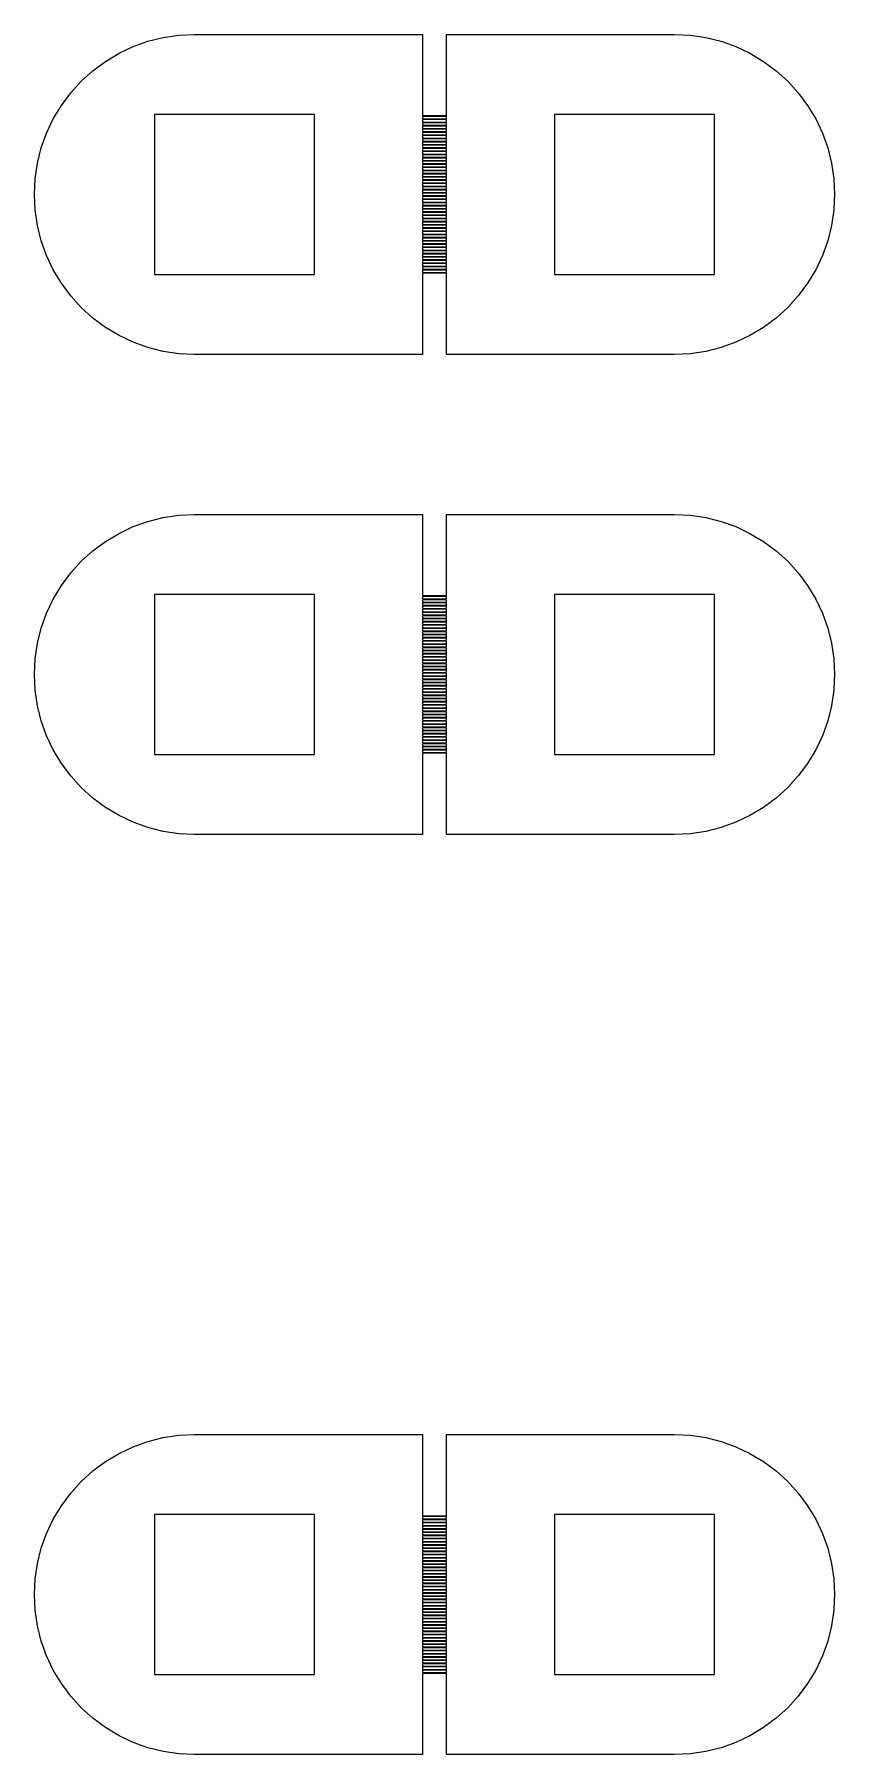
# Model space of a CAD drawing. Extents: x -16 to 83, y -18 to 83.
# Drawn here: x 36 to 46, y 7 to 28.5 of the extents above; entities that cross this region are included whole.
import ezdxf

# ---------------------------------------------------------------- set-up
doc = ezdxf.new("R2010")
doc.units = 0

msp = doc.modelspace()

# ---------------------------------------------------------------- linework, layer by layer
for p, q in [((37.2346, 28.3477), (37.4194, 28.4139)), ((37.4194, 28.4139), (37.6098, 28.4616)), ((37.6098, 28.4616), (37.804, 28.4904)), ((37.804, 28.4904), (38, 28.5)), ((38, 28.5), (40.85, 28.5)), ((40.85, 28.5), (40.85, 27.485)), ((41.15, 27.485), (41.15, 28.5)), ((41.15, 28.5), (44, 28.5)), ((44, 28.5), (44.196, 28.4904)), ((44.196, 28.4904), (44.3902, 28.4616)), ((44.3902, 28.4616), (44.5806, 28.4139)), ((44.5806, 28.4139), (44.7654, 28.3477)), ((36.8889, 28.1629), (37.0572, 28.2638)), ((37.0572, 28.2638), (37.2346, 28.3477)), ((44.7654, 28.3477), (44.9428, 28.2638)), ((44.9428, 28.2638), (45.1111, 28.1629)), ((36.5858, 27.9142), (36.7312, 28.046)), ((36.7312, 28.046), (36.8889, 28.1629)), ((45.1111, 28.1629), (45.2688, 28.046)), ((45.2688, 28.046), (45.4142, 27.9142)), ((36.3371, 27.6111), (36.454, 27.7688)), ((36.454, 27.7688), (36.5858, 27.9142)), ((45.4142, 27.9142), (45.546, 27.7688)), ((45.546, 27.7688), (45.6629, 27.6111)), ((36.2362, 27.4428), (36.3371, 27.6111)), ((45.6629, 27.6111), (45.7638, 27.4428)), ((36.1523, 27.2654), (36.2362, 27.4428)), ((39.5, 27.5), (37.5, 27.5)), ((37.5, 27.5), (37.5, 25.5)), ((39.5, 25.5), (39.5, 27.5)), ((40.85, 27.485), (41.15, 27.485)), ((41.15, 27.475), (40.85, 27.475)), ((40.85, 27.475), (40.85, 27.445)), ((40.85, 27.445), (41.15, 27.445)), ((41.15, 27.435), (40.85, 27.435)), ((40.85, 27.435), (40.85, 27.405)), ((40.85, 27.405), (41.15, 27.405)), ((41.15, 27.395), (40.85, 27.395)), ((40.85, 27.395), (40.85, 27.365)), ((40.85, 27.365), (41.15, 27.365)), ((41.15, 27.355), (40.85, 27.355)), ((40.85, 27.355), (40.85, 27.325)), ((40.85, 27.325), (41.15, 27.325)), ((41.15, 27.315), (40.85, 27.315)), ((40.85, 27.315), (40.85, 27.285)), ((41.15, 27.445), (41.15, 27.475)), ((41.15, 27.405), (41.15, 27.435)), ((41.15, 27.365), (41.15, 27.395)), ((41.15, 27.325), (41.15, 27.355)), ((41.15, 27.285), (41.15, 27.315)), ((44.5, 27.5), (42.5, 27.5)), ((42.5, 27.5), (42.5, 25.5)), ((44.5, 25.5), (44.5, 27.5)), ((45.7638, 27.4428), (45.8477, 27.2654)), ((36.0861, 27.0806), (36.1523, 27.2654)), ((40.85, 27.285), (41.15, 27.285)), ((41.15, 27.275), (40.85, 27.275)), ((40.85, 27.275), (40.85, 27.245)), ((40.85, 27.245), (41.15, 27.245)), ((41.15, 27.235), (40.85, 27.235)), ((40.85, 27.235), (40.85, 27.205)), ((40.85, 27.205), (41.15, 27.205)), ((41.15, 27.195), (40.85, 27.195)), ((40.85, 27.195), (40.85, 27.165)), ((40.85, 27.165), (41.15, 27.165)), ((41.15, 27.155), (40.85, 27.155)), ((40.85, 27.155), (40.85, 27.125)), ((40.85, 27.125), (41.15, 27.125)), ((41.15, 27.115), (40.85, 27.115)), ((40.85, 27.115), (40.85, 27.085)), ((41.15, 27.245), (41.15, 27.275)), ((41.15, 27.205), (41.15, 27.235)), ((41.15, 27.165), (41.15, 27.195)), ((41.15, 27.125), (41.15, 27.155)), ((41.15, 27.085), (41.15, 27.115)), ((45.8477, 27.2654), (45.9139, 27.0806)), ((36.0096, 26.696), (36.0384, 26.8902)), ((36.0384, 26.8902), (36.0861, 27.0806)), ((40.85, 27.085), (41.15, 27.085)), ((41.15, 27.075), (40.85, 27.075)), ((40.85, 27.075), (40.85, 27.045)), ((40.85, 27.045), (41.15, 27.045)), ((41.15, 27.035), (40.85, 27.035)), ((40.85, 27.035), (40.85, 27.005)), ((40.85, 27.005), (41.15, 27.005)), ((41.15, 26.995), (40.85, 26.995)), ((40.85, 26.995), (40.85, 26.965)), ((40.85, 26.965), (41.15, 26.965)), ((41.15, 26.955), (40.85, 26.955)), ((40.85, 26.955), (40.85, 26.925)), ((40.85, 26.925), (41.15, 26.925)), ((41.15, 26.915), (40.85, 26.915)), ((40.85, 26.915), (40.85, 26.885)), ((40.85, 26.885), (41.15, 26.885)), ((41.15, 26.875), (40.85, 26.875)), ((40.85, 26.875), (40.85, 26.845)), ((41.15, 27.045), (41.15, 27.075)), ((41.15, 27.005), (41.15, 27.035)), ((41.15, 26.965), (41.15, 26.995)), ((41.15, 26.925), (41.15, 26.955)), ((41.15, 26.885), (41.15, 26.915)), ((41.15, 26.845), (41.15, 26.875)), ((45.9139, 27.0806), (45.9616, 26.8902)), ((45.9616, 26.8902), (45.9904, 26.696)), ((36, 26.5), (36.0096, 26.696)), ((40.85, 26.845), (41.15, 26.845)), ((41.15, 26.835), (40.85, 26.835)), ((40.85, 26.835), (40.85, 26.805)), ((40.85, 26.805), (41.15, 26.805)), ((41.15, 26.795), (40.85, 26.795)), ((40.85, 26.795), (40.85, 26.765)), ((40.85, 26.765), (41.15, 26.765)), ((41.15, 26.755), (40.85, 26.755)), ((40.85, 26.755), (40.85, 26.725)), ((40.85, 26.725), (41.15, 26.725)), ((41.15, 26.715), (40.85, 26.715)), ((40.85, 26.715), (40.85, 26.685)), ((40.85, 26.685), (41.15, 26.685)), ((41.15, 26.675), (40.85, 26.675)), ((40.85, 26.675), (40.85, 26.645)), ((41.15, 26.805), (41.15, 26.835)), ((41.15, 26.765), (41.15, 26.795)), ((41.15, 26.725), (41.15, 26.755)), ((41.15, 26.685), (41.15, 26.715)), ((41.15, 26.645), (41.15, 26.675)), ((45.9904, 26.696), (46, 26.5)), ((36.0096, 26.304), (36, 26.5)), ((40.85, 26.645), (41.15, 26.645)), ((41.15, 26.635), (40.85, 26.635)), ((40.85, 26.635), (40.85, 26.605)), ((40.85, 26.605), (41.15, 26.605)), ((41.15, 26.595), (40.85, 26.595)), ((40.85, 26.595), (40.85, 26.565)), ((40.85, 26.565), (41.15, 26.565)), ((41.15, 26.555), (40.85, 26.555)), ((40.85, 26.555), (40.85, 26.525)), ((40.85, 26.525), (41.15, 26.525)), ((41.15, 26.515), (40.85, 26.515)), ((40.85, 26.515), (40.85, 26.485)), ((40.85, 26.485), (41.15, 26.485)), ((41.15, 26.475), (40.85, 26.475)), ((40.85, 26.475), (40.85, 26.445)), ((40.85, 26.445), (41.15, 26.445)), ((41.15, 26.605), (41.15, 26.635)), ((41.15, 26.565), (41.15, 26.595)), ((41.15, 26.525), (41.15, 26.555)), ((41.15, 26.485), (41.15, 26.515)), ((41.15, 26.445), (41.15, 26.475)), ((46, 26.5), (45.9904, 26.304)), ((36.0384, 26.1098), (36.0096, 26.304)), ((41.15, 26.435), (40.85, 26.435)), ((40.85, 26.435), (40.85, 26.405)), ((40.85, 26.405), (41.15, 26.405)), ((41.15, 26.395), (40.85, 26.395)), ((40.85, 26.395), (40.85, 26.365)), ((40.85, 26.365), (41.15, 26.365)), ((41.15, 26.355), (40.85, 26.355)), ((40.85, 26.355), (40.85, 26.325)), ((40.85, 26.325), (41.15, 26.325)), ((41.15, 26.315), (40.85, 26.315)), ((40.85, 26.315), (40.85, 26.285)), ((40.85, 26.285), (41.15, 26.285)), ((41.15, 26.275), (40.85, 26.275)), ((40.85, 26.275), (40.85, 26.245)), ((40.85, 26.245), (41.15, 26.245)), ((41.15, 26.235), (40.85, 26.235)), ((40.85, 26.235), (40.85, 26.205)), ((41.15, 26.405), (41.15, 26.435)), ((41.15, 26.365), (41.15, 26.395)), ((41.15, 26.325), (41.15, 26.355)), ((41.15, 26.285), (41.15, 26.315)), ((41.15, 26.245), (41.15, 26.275)), ((41.15, 26.205), (41.15, 26.235)), ((45.9904, 26.304), (45.9616, 26.1098)), ((36.0861, 25.9194), (36.0384, 26.1098)), ((40.85, 26.205), (41.15, 26.205)), ((41.15, 26.195), (40.85, 26.195)), ((40.85, 26.195), (40.85, 26.165)), ((40.85, 26.165), (41.15, 26.165)), ((41.15, 26.155), (40.85, 26.155)), ((40.85, 26.155), (40.85, 26.125)), ((40.85, 26.125), (41.15, 26.125)), ((41.15, 26.115), (40.85, 26.115)), ((40.85, 26.115), (40.85, 26.085)), ((40.85, 26.085), (41.15, 26.085)), ((41.15, 26.075), (40.85, 26.075)), ((40.85, 26.075), (40.85, 26.045)), ((40.85, 26.045), (41.15, 26.045)), ((41.15, 26.035), (40.85, 26.035)), ((40.85, 26.035), (40.85, 26.005)), ((41.15, 26.165), (41.15, 26.195)), ((41.15, 26.125), (41.15, 26.155)), ((41.15, 26.085), (41.15, 26.115)), ((41.15, 26.045), (41.15, 26.075)), ((41.15, 26.005), (41.15, 26.035)), ((45.9616, 26.1098), (45.9139, 25.9194)), ((36.1523, 25.7346), (36.0861, 25.9194)), ((40.85, 26.005), (41.15, 26.005)), ((41.15, 25.995), (40.85, 25.995)), ((40.85, 25.995), (40.85, 25.965)), ((40.85, 25.965), (41.15, 25.965)), ((41.15, 25.955), (40.85, 25.955)), ((40.85, 25.955), (40.85, 25.925)), ((40.85, 25.925), (41.15, 25.925)), ((41.15, 25.915), (40.85, 25.915)), ((40.85, 25.915), (40.85, 25.885)), ((40.85, 25.885), (41.15, 25.885)), ((41.15, 25.875), (40.85, 25.875)), ((40.85, 25.875), (40.85, 25.845)), ((40.85, 25.845), (41.15, 25.845)), ((41.15, 25.835), (40.85, 25.835)), ((40.85, 25.835), (40.85, 25.805)), ((40.85, 25.805), (41.15, 25.805)), ((41.15, 25.965), (41.15, 25.995)), ((41.15, 25.925), (41.15, 25.955)), ((41.15, 25.885), (41.15, 25.915)), ((41.15, 25.845), (41.15, 25.875)), ((41.15, 25.805), (41.15, 25.835)), ((45.9139, 25.9194), (45.8477, 25.7346)), ((36.2362, 25.5572), (36.1523, 25.7346)), ((41.15, 25.795), (40.85, 25.795)), ((40.85, 25.795), (40.85, 25.765)), ((40.85, 25.765), (41.15, 25.765)), ((41.15, 25.755), (40.85, 25.755)), ((40.85, 25.755), (40.85, 25.725)), ((40.85, 25.725), (41.15, 25.725)), ((41.15, 25.715), (40.85, 25.715)), ((40.85, 25.715), (40.85, 25.685)), ((40.85, 25.685), (41.15, 25.685)), ((41.15, 25.675), (40.85, 25.675)), ((40.85, 25.675), (40.85, 25.645)), ((40.85, 25.645), (41.15, 25.645)), ((41.15, 25.635), (40.85, 25.635)), ((40.85, 25.635), (40.85, 25.605)), ((40.85, 25.605), (41.15, 25.605)), ((41.15, 25.595), (40.85, 25.595)), ((40.85, 25.595), (40.85, 25.565)), ((41.15, 25.765), (41.15, 25.795)), ((41.15, 25.725), (41.15, 25.755)), ((41.15, 25.685), (41.15, 25.715)), ((41.15, 25.645), (41.15, 25.675)), ((41.15, 25.605), (41.15, 25.635)), ((41.15, 25.565), (41.15, 25.595)), ((45.8477, 25.7346), (45.7638, 25.5572)), ((36.3371, 25.3889), (36.2362, 25.5572)), ((36.454, 25.2312), (36.3371, 25.3889)), ((37.5, 25.5), (39.5, 25.5)), ((40.85, 25.565), (41.15, 25.565)), ((41.15, 25.555), (40.85, 25.555)), ((40.85, 25.555), (40.85, 25.525)), ((40.85, 25.525), (41.15, 25.525)), ((41.15, 25.515), (40.85, 25.515)), ((40.85, 25.515), (40.85, 24.5)), ((41.15, 25.525), (41.15, 25.555)), ((41.15, 24.5), (41.15, 25.515)), ((42.5, 25.5), (44.5, 25.5)), ((45.6629, 25.3889), (45.546, 25.2312)), ((45.7638, 25.5572), (45.6629, 25.3889)), ((36.5858, 25.0858), (36.454, 25.2312)), ((45.546, 25.2312), (45.4142, 25.0858)), ((36.7312, 24.954), (36.5858, 25.0858)), ((36.8889, 24.8371), (36.7312, 24.954)), ((45.2688, 24.954), (45.1111, 24.8371)), ((45.4142, 25.0858), (45.2688, 24.954)), ((37.0572, 24.7362), (36.8889, 24.8371)), ((37.2346, 24.6523), (37.0572, 24.7362)), ((44.9428, 24.7362), (44.7654, 24.6523)), ((45.1111, 24.8371), (44.9428, 24.7362)), ((37.4194, 24.5861), (37.2346, 24.6523)), ((37.6098, 24.5384), (37.4194, 24.5861)), ((37.804, 24.5096), (37.6098, 24.5384)), ((44.3902, 24.5384), (44.196, 24.5096)), ((44.5806, 24.5861), (44.3902, 24.5384)), ((44.7654, 24.6523), (44.5806, 24.5861)), ((38, 24.5), (37.804, 24.5096)), ((40.85, 24.5), (38, 24.5)), ((44, 24.5), (41.15, 24.5)), ((44.196, 24.5096), (44, 24.5)), ((37.2346, 22.3477), (37.4194, 22.4139)), ((37.4194, 22.4139), (37.6098, 22.4616)), ((37.6098, 22.4616), (37.804, 22.4904)), ((37.804, 22.4904), (38, 22.5)), ((38, 22.5), (40.85, 22.5)), ((40.85, 22.5), (40.85, 21.485)), ((41.15, 21.485), (41.15, 22.5)), ((41.15, 22.5), (44, 22.5)), ((44, 22.5), (44.196, 22.4904)), ((44.196, 22.4904), (44.3902, 22.4616)), ((44.3902, 22.4616), (44.5806, 22.4139)), ((44.5806, 22.4139), (44.7654, 22.3477)), ((36.7312, 22.046), (36.8889, 22.1629)), ((36.8889, 22.1629), (37.0572, 22.2638)), ((37.0572, 22.2638), (37.2346, 22.3477)), ((44.7654, 22.3477), (44.9428, 22.2638)), ((44.9428, 22.2638), (45.1111, 22.1629)), ((45.1111, 22.1629), (45.2688, 22.046)), ((36.5858, 21.9142), (36.7312, 22.046)), ((45.2688, 22.046), (45.4142, 21.9142)), ((36.3371, 21.6111), (36.454, 21.7688)), ((36.454, 21.7688), (36.5858, 21.9142)), ((45.4142, 21.9142), (45.546, 21.7688)), ((45.546, 21.7688), (45.6629, 21.6111)), ((36.2362, 21.4428), (36.3371, 21.6111)), ((39.5, 21.5), (37.5, 21.5)), ((37.5, 21.5), (37.5, 19.5)), ((39.5, 19.5), (39.5, 21.5)), ((44.5, 21.5), (42.5, 21.5)), ((42.5, 21.5), (42.5, 19.5)), ((44.5, 19.5), (44.5, 21.5)), ((45.6629, 21.6111), (45.7638, 21.4428)), ((36.1523, 21.2654), (36.2362, 21.4428)), ((40.85, 21.485), (41.15, 21.485)), ((41.15, 21.475), (40.85, 21.475)), ((40.85, 21.475), (40.85, 21.445)), ((40.85, 21.445), (41.15, 21.445)), ((41.15, 21.435), (40.85, 21.435)), ((40.85, 21.435), (40.85, 21.405)), ((40.85, 21.405), (41.15, 21.405)), ((41.15, 21.395), (40.85, 21.395)), ((40.85, 21.395), (40.85, 21.365)), ((40.85, 21.365), (41.15, 21.365)), ((41.15, 21.355), (40.85, 21.355)), ((40.85, 21.355), (40.85, 21.325)), ((40.85, 21.325), (41.15, 21.325)), ((41.15, 21.315), (40.85, 21.315)), ((40.85, 21.315), (40.85, 21.285)), ((40.85, 21.285), (41.15, 21.285)), ((41.15, 21.445), (41.15, 21.475)), ((41.15, 21.405), (41.15, 21.435)), ((41.15, 21.365), (41.15, 21.395)), ((41.15, 21.325), (41.15, 21.355)), ((41.15, 21.285), (41.15, 21.315)), ((45.7638, 21.4428), (45.8477, 21.2654)), ((36.0384, 20.8902), (36.0861, 21.0806)), ((36.0861, 21.0806), (36.1523, 21.2654)), ((41.15, 21.275), (40.85, 21.275)), ((40.85, 21.275), (40.85, 21.245)), ((40.85, 21.245), (41.15, 21.245)), ((41.15, 21.235), (40.85, 21.235)), ((40.85, 21.235), (40.85, 21.205)), ((40.85, 21.205), (41.15, 21.205)), ((41.15, 21.195), (40.85, 21.195)), ((40.85, 21.195), (40.85, 21.165)), ((40.85, 21.165), (41.15, 21.165)), ((41.15, 21.155), (40.85, 21.155)), ((40.85, 21.155), (40.85, 21.125)), ((40.85, 21.125), (41.15, 21.125)), ((41.15, 21.115), (40.85, 21.115)), ((40.85, 21.115), (40.85, 21.085)), ((40.85, 21.085), (41.15, 21.085)), ((41.15, 21.075), (40.85, 21.075)), ((40.85, 21.075), (40.85, 21.045)), ((41.15, 21.245), (41.15, 21.275)), ((41.15, 21.205), (41.15, 21.235)), ((41.15, 21.165), (41.15, 21.195)), ((41.15, 21.125), (41.15, 21.155)), ((41.15, 21.085), (41.15, 21.115)), ((41.15, 21.045), (41.15, 21.075)), ((45.8477, 21.2654), (45.9139, 21.0806)), ((45.9139, 21.0806), (45.9616, 20.8902)), ((36.0096, 20.696), (36.0384, 20.8902)), ((40.85, 21.045), (41.15, 21.045)), ((41.15, 21.035), (40.85, 21.035)), ((40.85, 21.035), (40.85, 21.005)), ((40.85, 21.005), (41.15, 21.005)), ((41.15, 20.995), (40.85, 20.995)), ((40.85, 20.995), (40.85, 20.965)), ((40.85, 20.965), (41.15, 20.965)), ((41.15, 20.955), (40.85, 20.955)), ((40.85, 20.955), (40.85, 20.925)), ((40.85, 20.925), (41.15, 20.925)), ((41.15, 20.915), (40.85, 20.915)), ((40.85, 20.915), (40.85, 20.885)), ((40.85, 20.885), (41.15, 20.885)), ((41.15, 20.875), (40.85, 20.875)), ((40.85, 20.875), (40.85, 20.845)), ((41.15, 21.005), (41.15, 21.035)), ((41.15, 20.965), (41.15, 20.995)), ((41.15, 20.925), (41.15, 20.955)), ((41.15, 20.885), (41.15, 20.915)), ((41.15, 20.845), (41.15, 20.875)), ((45.9616, 20.8902), (45.9904, 20.696)), ((36, 20.5), (36.0096, 20.696)), ((40.85, 20.845), (41.15, 20.845)), ((41.15, 20.835), (40.85, 20.835)), ((40.85, 20.835), (40.85, 20.805)), ((40.85, 20.805), (41.15, 20.805)), ((41.15, 20.795), (40.85, 20.795)), ((40.85, 20.795), (40.85, 20.765)), ((40.85, 20.765), (41.15, 20.765)), ((41.15, 20.755), (40.85, 20.755)), ((40.85, 20.755), (40.85, 20.725)), ((40.85, 20.725), (41.15, 20.725)), ((41.15, 20.715), (40.85, 20.715)), ((40.85, 20.715), (40.85, 20.685)), ((40.85, 20.685), (41.15, 20.685)), ((41.15, 20.675), (40.85, 20.675)), ((40.85, 20.675), (40.85, 20.645)), ((40.85, 20.645), (41.15, 20.645)), ((41.15, 20.805), (41.15, 20.835)), ((41.15, 20.765), (41.15, 20.795)), ((41.15, 20.725), (41.15, 20.755)), ((41.15, 20.685), (41.15, 20.715)), ((41.15, 20.645), (41.15, 20.675)), ((45.9904, 20.696), (46, 20.5)), ((36.0096, 20.304), (36, 20.5)), ((41.15, 20.635), (40.85, 20.635)), ((40.85, 20.635), (40.85, 20.605)), ((40.85, 20.605), (41.15, 20.605)), ((41.15, 20.595), (40.85, 20.595)), ((40.85, 20.595), (40.85, 20.565)), ((40.85, 20.565), (41.15, 20.565)), ((41.15, 20.555), (40.85, 20.555)), ((40.85, 20.555), (40.85, 20.525)), ((40.85, 20.525), (41.15, 20.525)), ((41.15, 20.515), (40.85, 20.515)), ((40.85, 20.515), (40.85, 20.485)), ((40.85, 20.485), (41.15, 20.485)), ((41.15, 20.475), (40.85, 20.475)), ((40.85, 20.475), (40.85, 20.445)), ((40.85, 20.445), (41.15, 20.445)), ((41.15, 20.435), (40.85, 20.435)), ((40.85, 20.435), (40.85, 20.405)), ((41.15, 20.605), (41.15, 20.635)), ((41.15, 20.565), (41.15, 20.595)), ((41.15, 20.525), (41.15, 20.555)), ((41.15, 20.485), (41.15, 20.515)), ((41.15, 20.445), (41.15, 20.475)), ((41.15, 20.405), (41.15, 20.435)), ((46, 20.5), (45.9904, 20.304)), ((36.0384, 20.1098), (36.0096, 20.304)), ((40.85, 20.405), (41.15, 20.405)), ((41.15, 20.395), (40.85, 20.395)), ((40.85, 20.395), (40.85, 20.365)), ((40.85, 20.365), (41.15, 20.365)), ((41.15, 20.355), (40.85, 20.355)), ((40.85, 20.355), (40.85, 20.325)), ((40.85, 20.325), (41.15, 20.325)), ((41.15, 20.315), (40.85, 20.315)), ((40.85, 20.315), (40.85, 20.285)), ((40.85, 20.285), (41.15, 20.285)), ((41.15, 20.275), (40.85, 20.275)), ((40.85, 20.275), (40.85, 20.245)), ((40.85, 20.245), (41.15, 20.245)), ((41.15, 20.235), (40.85, 20.235)), ((40.85, 20.235), (40.85, 20.205)), ((41.15, 20.365), (41.15, 20.395)), ((41.15, 20.325), (41.15, 20.355)), ((41.15, 20.285), (41.15, 20.315)), ((41.15, 20.245), (41.15, 20.275)), ((41.15, 20.205), (41.15, 20.235)), ((45.9904, 20.304), (45.9616, 20.1098)), ((36.0861, 19.9194), (36.0384, 20.1098)), ((40.85, 20.205), (41.15, 20.205)), ((41.15, 20.195), (40.85, 20.195)), ((40.85, 20.195), (40.85, 20.165)), ((40.85, 20.165), (41.15, 20.165)), ((41.15, 20.155), (40.85, 20.155)), ((40.85, 20.155), (40.85, 20.125)), ((40.85, 20.125), (41.15, 20.125)), ((41.15, 20.115), (40.85, 20.115)), ((40.85, 20.115), (40.85, 20.085)), ((40.85, 20.085), (41.15, 20.085)), ((41.15, 20.075), (40.85, 20.075)), ((40.85, 20.075), (40.85, 20.045)), ((40.85, 20.045), (41.15, 20.045)), ((41.15, 20.035), (40.85, 20.035)), ((40.85, 20.035), (40.85, 20.005)), ((40.85, 20.005), (41.15, 20.005)), ((41.15, 19.995), (40.85, 19.995)), ((40.85, 19.995), (40.85, 19.965)), ((41.15, 20.165), (41.15, 20.195)), ((41.15, 20.125), (41.15, 20.155)), ((41.15, 20.085), (41.15, 20.115)), ((41.15, 20.045), (41.15, 20.075)), ((41.15, 20.005), (41.15, 20.035)), ((41.15, 19.965), (41.15, 19.995)), ((45.9616, 20.1098), (45.9139, 19.9194)), ((36.1523, 19.7346), (36.0861, 19.9194)), ((40.85, 19.965), (41.15, 19.965)), ((41.15, 19.955), (40.85, 19.955)), ((40.85, 19.955), (40.85, 19.925)), ((40.85, 19.925), (41.15, 19.925)), ((41.15, 19.915), (40.85, 19.915)), ((40.85, 19.915), (40.85, 19.885)), ((40.85, 19.885), (41.15, 19.885)), ((41.15, 19.875), (40.85, 19.875)), ((40.85, 19.875), (40.85, 19.845)), ((40.85, 19.845), (41.15, 19.845)), ((41.15, 19.835), (40.85, 19.835)), ((40.85, 19.835), (40.85, 19.805)), ((40.85, 19.805), (41.15, 19.805)), ((41.15, 19.795), (40.85, 19.795)), ((40.85, 19.795), (40.85, 19.765)), ((41.15, 19.925), (41.15, 19.955)), ((41.15, 19.885), (41.15, 19.915)), ((41.15, 19.845), (41.15, 19.875)), ((41.15, 19.805), (41.15, 19.835)), ((41.15, 19.765), (41.15, 19.795)), ((45.9139, 19.9194), (45.8477, 19.7346)), ((36.2362, 19.5572), (36.1523, 19.7346)), ((40.85, 19.765), (41.15, 19.765)), ((41.15, 19.755), (40.85, 19.755)), ((40.85, 19.755), (40.85, 19.725)), ((40.85, 19.725), (41.15, 19.725)), ((41.15, 19.715), (40.85, 19.715)), ((40.85, 19.715), (40.85, 19.685)), ((40.85, 19.685), (41.15, 19.685)), ((41.15, 19.675), (40.85, 19.675)), ((40.85, 19.675), (40.85, 19.645)), ((40.85, 19.645), (41.15, 19.645)), ((41.15, 19.635), (40.85, 19.635)), ((40.85, 19.635), (40.85, 19.605)), ((40.85, 19.605), (41.15, 19.605)), ((41.15, 19.595), (40.85, 19.595)), ((40.85, 19.595), (40.85, 19.565)), ((40.85, 19.565), (41.15, 19.565)), ((41.15, 19.725), (41.15, 19.755)), ((41.15, 19.685), (41.15, 19.715)), ((41.15, 19.645), (41.15, 19.675)), ((41.15, 19.605), (41.15, 19.635)), ((41.15, 19.565), (41.15, 19.595)), ((45.8477, 19.7346), (45.7638, 19.5572)), ((36.3371, 19.3889), (36.2362, 19.5572)), ((36.454, 19.2312), (36.3371, 19.3889)), ((37.5, 19.5), (39.5, 19.5)), ((41.15, 19.555), (40.85, 19.555)), ((40.85, 19.555), (40.85, 19.525)), ((40.85, 19.525), (41.15, 19.525)), ((41.15, 19.515), (40.85, 19.515)), ((40.85, 19.515), (40.85, 18.5)), ((41.15, 19.525), (41.15, 19.555)), ((41.15, 18.5), (41.15, 19.515)), ((42.5, 19.5), (44.5, 19.5)), ((45.6629, 19.3889), (45.546, 19.2312)), ((45.7638, 19.5572), (45.6629, 19.3889)), ((36.5858, 19.0858), (36.454, 19.2312)), ((45.546, 19.2312), (45.4142, 19.0858)), ((36.7312, 18.954), (36.5858, 19.0858)), ((36.8889, 18.8371), (36.7312, 18.954)), ((45.2688, 18.954), (45.1111, 18.8371)), ((45.4142, 19.0858), (45.2688, 18.954)), ((37.0572, 18.7362), (36.8889, 18.8371)), ((37.2346, 18.6523), (37.0572, 18.7362)), ((44.9428, 18.7362), (44.7654, 18.6523)), ((45.1111, 18.8371), (44.9428, 18.7362)), ((37.4194, 18.5861), (37.2346, 18.6523)), ((37.6098, 18.5384), (37.4194, 18.5861)), ((37.804, 18.5096), (37.6098, 18.5384)), ((38, 18.5), (37.804, 18.5096)), ((40.85, 18.5), (38, 18.5)), ((44, 18.5), (41.15, 18.5)), ((44.196, 18.5096), (44, 18.5)), ((44.3902, 18.5384), (44.196, 18.5096)), ((44.5806, 18.5861), (44.3902, 18.5384)), ((44.7654, 18.6523), (44.5806, 18.5861)), ((37.6098, 10.9616), (37.804, 10.9904)), ((37.804, 10.9904), (38, 11)), ((38, 11), (40.85, 11)), ((40.85, 11), (40.85, 9.98499)), ((41.15, 9.98499), (41.15, 11)), ((41.15, 11), (44, 11)), ((44, 11), (44.196, 10.9904)), ((44.196, 10.9904), (44.3902, 10.9616)), ((36.8889, 10.6629), (37.0572, 10.7638)), ((37.0572, 10.7638), (37.2346, 10.8477)), ((37.2346, 10.8477), (37.4194, 10.9139)), ((37.4194, 10.9139), (37.6098, 10.9616)), ((44.3902, 10.9616), (44.5806, 10.9139)), ((44.5806, 10.9139), (44.7654, 10.8477)), ((44.7654, 10.8477), (44.9428, 10.7638)), ((44.9428, 10.7638), (45.1111, 10.6629)), ((36.5858, 10.4142), (36.7312, 10.546)), ((36.7312, 10.546), (36.8889, 10.6629)), ((45.1111, 10.6629), (45.2688, 10.546)), ((45.2688, 10.546), (45.4142, 10.4142)), ((36.454, 10.2688), (36.5858, 10.4142)), ((45.4142, 10.4142), (45.546, 10.2688)), ((36.2362, 9.94278), (36.3371, 10.1111)), ((36.3371, 10.1111), (36.454, 10.2688)), ((45.546, 10.2688), (45.6629, 10.1111)), ((45.6629, 10.1111), (45.7638, 9.94278)), ((36.1523, 9.76537), (36.2362, 9.94278)), ((39.5, 10), (37.5, 10)), ((37.5, 10), (37.5, 8)), ((39.5, 8), (39.5, 10)), ((40.85, 9.98499), (41.15, 9.98499)), ((41.15, 9.97499), (40.85, 9.97499)), ((40.85, 9.97499), (40.85, 9.94499)), ((40.85, 9.94499), (41.15, 9.94499)), ((41.15, 9.935), (40.85, 9.935)), ((40.85, 9.935), (40.85, 9.905)), ((40.85, 9.905), (41.15, 9.905)), ((41.15, 9.89499), (40.85, 9.89499)), ((40.85, 9.89499), (40.85, 9.86499)), ((41.15, 9.94499), (41.15, 9.97499)), ((41.15, 9.905), (41.15, 9.935)), ((41.15, 9.86499), (41.15, 9.89499)), ((44.5, 10), (42.5, 10)), ((42.5, 10), (42.5, 8)), ((44.5, 8), (44.5, 10)), ((45.7638, 9.94278), (45.8477, 9.76537)), ((36.0861, 9.58057), (36.1523, 9.76537)), ((40.85, 9.86499), (41.15, 9.86499)), ((41.15, 9.855), (40.85, 9.855)), ((40.85, 9.855), (40.85, 9.825)), ((40.85, 9.825), (41.15, 9.825)), ((41.15, 9.81499), (40.85, 9.81499)), ((40.85, 9.81499), (40.85, 9.78499)), ((40.85, 9.78499), (41.15, 9.78499)), ((41.15, 9.77499), (40.85, 9.77499)), ((40.85, 9.77499), (40.85, 9.745)), ((40.85, 9.745), (41.15, 9.745)), ((41.15, 9.73499), (40.85, 9.73499)), ((40.85, 9.73499), (40.85, 9.70499)), ((40.85, 9.70499), (41.15, 9.70499)), ((41.15, 9.69499), (40.85, 9.69499)), ((40.85, 9.69499), (40.85, 9.66499)), ((41.15, 9.825), (41.15, 9.855)), ((41.15, 9.78499), (41.15, 9.81499)), ((41.15, 9.745), (41.15, 9.77499)), ((41.15, 9.70499), (41.15, 9.73499)), ((41.15, 9.66499), (41.15, 9.69499)), ((45.8477, 9.76537), (45.9139, 9.58057)), ((36.0384, 9.39017), (36.0861, 9.58057)), ((40.85, 9.66499), (41.15, 9.66499)), ((41.15, 9.655), (40.85, 9.655)), ((40.85, 9.655), (40.85, 9.625)), ((40.85, 9.625), (41.15, 9.625)), ((41.15, 9.61499), (40.85, 9.61499)), ((40.85, 9.61499), (40.85, 9.58499)), ((40.85, 9.58499), (41.15, 9.58499)), ((41.15, 9.575), (40.85, 9.575)), ((40.85, 9.575), (40.85, 9.545)), ((40.85, 9.545), (41.15, 9.545)), ((41.15, 9.53499), (40.85, 9.53499)), ((40.85, 9.53499), (40.85, 9.50499)), ((40.85, 9.50499), (41.15, 9.50499)), ((41.15, 9.495), (40.85, 9.495)), ((40.85, 9.495), (40.85, 9.465)), ((40.85, 9.465), (41.15, 9.465)), ((41.15, 9.625), (41.15, 9.655)), ((41.15, 9.58499), (41.15, 9.61499)), ((41.15, 9.545), (41.15, 9.575)), ((41.15, 9.50499), (41.15, 9.53499)), ((41.15, 9.465), (41.15, 9.495)), ((45.9139, 9.58057), (45.9616, 9.39017)), ((36.0096, 9.19603), (36.0384, 9.39017)), ((41.15, 9.45499), (40.85, 9.45499)), ((40.85, 9.45499), (40.85, 9.42499)), ((40.85, 9.42499), (41.15, 9.42499)), ((41.15, 9.41499), (40.85, 9.41499)), ((40.85, 9.41499), (40.85, 9.38499)), ((40.85, 9.38499), (41.15, 9.38499)), ((41.15, 9.375), (40.85, 9.375)), ((40.85, 9.375), (40.85, 9.34499)), ((40.85, 9.34499), (41.15, 9.34499)), ((41.15, 9.33499), (40.85, 9.33499)), ((40.85, 9.33499), (40.85, 9.30499)), ((40.85, 9.30499), (41.15, 9.30499)), ((41.15, 9.295), (40.85, 9.295)), ((40.85, 9.295), (40.85, 9.265)), ((40.85, 9.265), (41.15, 9.265)), ((41.15, 9.25499), (40.85, 9.25499)), ((40.85, 9.25499), (40.85, 9.22499)), ((41.15, 9.42499), (41.15, 9.45499)), ((41.15, 9.38499), (41.15, 9.41499)), ((41.15, 9.34499), (41.15, 9.375)), ((41.15, 9.30499), (41.15, 9.33499)), ((41.15, 9.265), (41.15, 9.295)), ((41.15, 9.22499), (41.15, 9.25499)), ((45.9616, 9.39017), (45.9904, 9.19603)), ((36, 9), (36.0096, 9.19603)), ((40.85, 9.22499), (41.15, 9.22499)), ((41.15, 9.215), (40.85, 9.215)), ((40.85, 9.215), (40.85, 9.185)), ((40.85, 9.185), (41.15, 9.185)), ((41.15, 9.17499), (40.85, 9.17499)), ((40.85, 9.17499), (40.85, 9.14499)), ((40.85, 9.14499), (41.15, 9.14499)), ((41.15, 9.13499), (40.85, 9.13499)), ((40.85, 9.13499), (40.85, 9.105)), ((40.85, 9.105), (41.15, 9.105)), ((41.15, 9.09499), (40.85, 9.09499)), ((40.85, 9.09499), (40.85, 9.06499)), ((40.85, 9.06499), (41.15, 9.06499)), ((41.15, 9.05499), (40.85, 9.05499)), ((40.85, 9.05499), (40.85, 9.02499)), ((41.15, 9.185), (41.15, 9.215)), ((41.15, 9.14499), (41.15, 9.17499)), ((41.15, 9.105), (41.15, 9.13499)), ((41.15, 9.06499), (41.15, 9.09499)), ((41.15, 9.02499), (41.15, 9.05499)), ((45.9904, 9.19603), (46, 9)), ((36.0096, 8.80397), (36, 9)), ((40.85, 9.02499), (41.15, 9.02499)), ((41.15, 9.015), (40.85, 9.015)), ((40.85, 9.015), (40.85, 8.985)), ((40.85, 8.985), (41.15, 8.985)), ((41.15, 8.97501), (40.85, 8.97501)), ((40.85, 8.97501), (40.85, 8.94501)), ((40.85, 8.94501), (41.15, 8.94501)), ((41.15, 8.93501), (40.85, 8.93501)), ((40.85, 8.93501), (40.85, 8.90501)), ((40.85, 8.90501), (41.15, 8.90501)), ((41.15, 8.895), (40.85, 8.895)), ((40.85, 8.895), (40.85, 8.86501)), ((40.85, 8.86501), (41.15, 8.86501)), ((41.15, 8.85501), (40.85, 8.85501)), ((40.85, 8.85501), (40.85, 8.82501)), ((40.85, 8.82501), (41.15, 8.82501)), ((41.15, 8.815), (40.85, 8.815)), ((40.85, 8.815), (40.85, 8.785)), ((41.15, 8.985), (41.15, 9.015)), ((41.15, 8.94501), (41.15, 8.97501)), ((41.15, 8.90501), (41.15, 8.93501)), ((41.15, 8.86501), (41.15, 8.895)), ((41.15, 8.82501), (41.15, 8.85501)), ((41.15, 8.785), (41.15, 8.815)), ((46, 9), (45.9904, 8.80397)), ((36.0384, 8.60983), (36.0096, 8.80397)), ((36.0861, 8.41943), (36.0384, 8.60983)), ((40.85, 8.785), (41.15, 8.785)), ((41.15, 8.77501), (40.85, 8.77501)), ((40.85, 8.77501), (40.85, 8.74501)), ((40.85, 8.74501), (41.15, 8.74501)), ((41.15, 8.735), (40.85, 8.735)), ((40.85, 8.735), (40.85, 8.705)), ((40.85, 8.705), (41.15, 8.705)), ((41.15, 8.69501), (40.85, 8.69501)), ((40.85, 8.69501), (40.85, 8.66501)), ((40.85, 8.66501), (41.15, 8.66501)), ((41.15, 8.65501), (40.85, 8.65501)), ((40.85, 8.65501), (40.85, 8.625)), ((40.85, 8.625), (41.15, 8.625)), ((41.15, 8.61501), (40.85, 8.61501)), ((40.85, 8.61501), (40.85, 8.58501)), ((41.15, 8.74501), (41.15, 8.77501)), ((41.15, 8.705), (41.15, 8.735)), ((41.15, 8.66501), (41.15, 8.69501)), ((41.15, 8.625), (41.15, 8.65501)), ((41.15, 8.58501), (41.15, 8.61501)), ((45.9616, 8.60983), (45.9139, 8.41943)), ((45.9904, 8.80397), (45.9616, 8.60983)), ((36.1523, 8.23463), (36.0861, 8.41943)), ((40.85, 8.58501), (41.15, 8.58501)), ((41.15, 8.57501), (40.85, 8.57501)), ((40.85, 8.57501), (40.85, 8.54501)), ((40.85, 8.54501), (41.15, 8.54501)), ((41.15, 8.535), (40.85, 8.535)), ((40.85, 8.535), (40.85, 8.505)), ((40.85, 8.505), (41.15, 8.505)), ((41.15, 8.49501), (40.85, 8.49501)), ((40.85, 8.49501), (40.85, 8.46501)), ((40.85, 8.46501), (41.15, 8.46501)), ((41.15, 8.455), (40.85, 8.455)), ((40.85, 8.455), (40.85, 8.425)), ((40.85, 8.425), (41.15, 8.425)), ((41.15, 8.41501), (40.85, 8.41501)), ((40.85, 8.41501), (40.85, 8.38501)), ((40.85, 8.38501), (41.15, 8.38501)), ((41.15, 8.54501), (41.15, 8.57501)), ((41.15, 8.505), (41.15, 8.535)), ((41.15, 8.46501), (41.15, 8.49501)), ((41.15, 8.425), (41.15, 8.455)), ((41.15, 8.38501), (41.15, 8.41501)), ((45.9139, 8.41943), (45.8477, 8.23463)), ((36.2362, 8.05722), (36.1523, 8.23463)), ((41.15, 8.375), (40.85, 8.375)), ((40.85, 8.375), (40.85, 8.345)), ((40.85, 8.345), (41.15, 8.345)), ((41.15, 8.33501), (40.85, 8.33501)), ((40.85, 8.33501), (40.85, 8.30501)), ((40.85, 8.30501), (41.15, 8.30501)), ((41.15, 8.29501), (40.85, 8.29501)), ((40.85, 8.29501), (40.85, 8.26501)), ((40.85, 8.26501), (41.15, 8.26501)), ((41.15, 8.255), (40.85, 8.255)), ((40.85, 8.255), (40.85, 8.22501)), ((40.85, 8.22501), (41.15, 8.22501)), ((41.15, 8.21501), (40.85, 8.21501)), ((40.85, 8.21501), (40.85, 8.18501)), ((40.85, 8.18501), (41.15, 8.18501)), ((41.15, 8.175), (40.85, 8.175)), ((40.85, 8.175), (40.85, 8.145)), ((41.15, 8.345), (41.15, 8.375)), ((41.15, 8.30501), (41.15, 8.33501)), ((41.15, 8.26501), (41.15, 8.29501)), ((41.15, 8.22501), (41.15, 8.255)), ((41.15, 8.18501), (41.15, 8.21501)), ((41.15, 8.145), (41.15, 8.175)), ((45.8477, 8.23463), (45.7638, 8.05722)), ((36.3371, 7.88887), (36.2362, 8.05722)), ((37.5, 8), (39.5, 8)), ((40.85, 8.145), (41.15, 8.145)), ((41.15, 8.13501), (40.85, 8.13501)), ((40.85, 8.13501), (40.85, 8.10501)), ((40.85, 8.10501), (41.15, 8.10501)), ((41.15, 8.095), (40.85, 8.095)), ((40.85, 8.095), (40.85, 8.065)), ((40.85, 8.065), (41.15, 8.065)), ((41.15, 8.05501), (40.85, 8.05501)), ((40.85, 8.05501), (40.85, 8.02501)), ((40.85, 8.02501), (41.15, 8.02501)), ((41.15, 8.01501), (40.85, 8.01501)), ((40.85, 8.01501), (40.85, 7)), ((41.15, 8.10501), (41.15, 8.13501)), ((41.15, 8.065), (41.15, 8.095)), ((41.15, 8.02501), (41.15, 8.05501)), ((41.15, 7), (41.15, 8.01501)), ((42.5, 8), (44.5, 8)), ((45.7638, 8.05722), (45.6629, 7.88887)), ((36.454, 7.73122), (36.3371, 7.88887)), ((45.6629, 7.88887), (45.546, 7.73122)), ((36.5858, 7.5858), (36.454, 7.73122)), ((36.7312, 7.45398), (36.5858, 7.5858)), ((45.4142, 7.5858), (45.2688, 7.45398)), ((45.546, 7.73122), (45.4142, 7.5858)), ((36.8889, 7.33707), (36.7312, 7.45398)), ((37.0572, 7.23616), (36.8889, 7.33707)), ((45.1111, 7.33707), (44.9428, 7.23616)), ((45.2688, 7.45398), (45.1111, 7.33707)), ((37.2346, 7.15225), (37.0572, 7.23616)), ((37.4194, 7.08612), (37.2346, 7.15225)), ((44.7654, 7.15225), (44.5806, 7.08612)), ((44.9428, 7.23616), (44.7654, 7.15225)), ((37.6098, 7.03844), (37.4194, 7.08612)), ((37.804, 7.00964), (37.6098, 7.03844)), ((38, 7), (37.804, 7.00964)), ((40.85, 7), (38, 7)), ((44, 7), (41.15, 7)), ((44.196, 7.00964), (44, 7)), ((44.3902, 7.03844), (44.196, 7.00964)), ((44.5806, 7.08612), (44.3902, 7.03844))]:
    msp.add_line(p, q)

doc.saveas('drawing.dxf')
